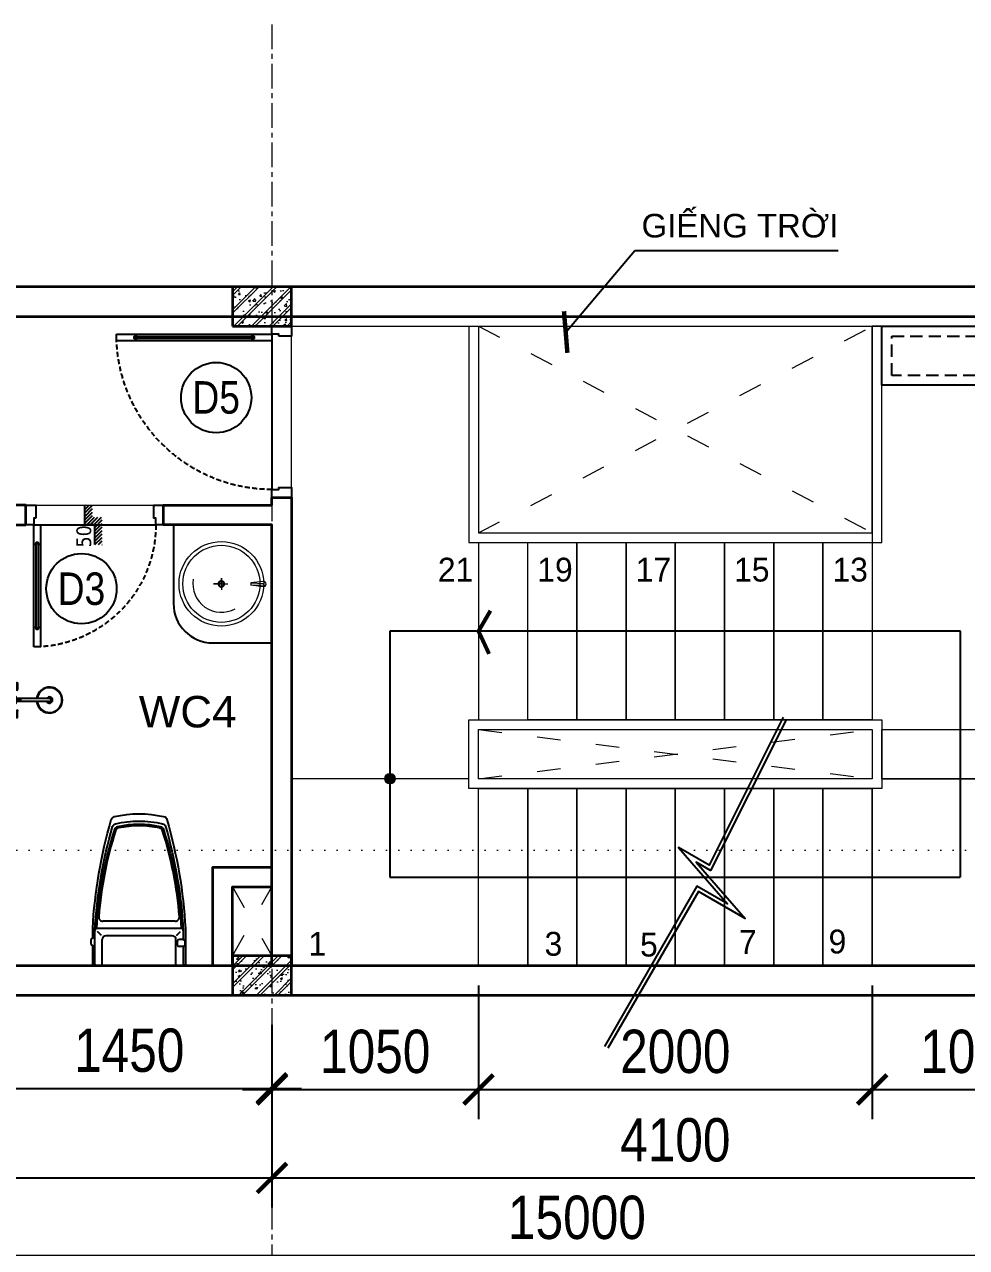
# Model space of a CAD drawing. Header units: inches. Extents: x 236662 to 497023, y -248575 to 81795.
# Drawn here: x 296437 to 301224, y -36522 to -30306 of the extents above; entities that cross this region are included whole.
import ezdxf
from ezdxf.enums import TextEntityAlignment as Align

# ---------------------------------------------------------------- set-up
doc = ezdxf.new("R2010")
doc.units = ezdxf.units.IN
doc.header["$LTSCALE"] = 10
doc.header["$MEASUREMENT"] = 0
for name, pattern in [('ACAD_ISO03W100', [30, 12, -18]), ('CENTER', [2, 1.25, -0.25, 0.25, -0.25]), ('CENTER2', [1.125, 0.75, -0.125, 0.125, -0.125]), ('DASHED2', [0.375, 0.25, -0.125]), ('DOT2', [0.125, 0, -0.125]), ('HIDDEN', [0.375, 0.25, -0.125])]:
    doc.linetypes.add(name, pattern=pattern)
for name, color, linetype in [('01. HP_TEXT', 9, 'Continuous'), ('04. HP_CUA', 153, 'Continuous'), ('07. HP_KY HIEU', 43, 'Continuous'), ('07. HP_KY HIEU @ 1', 43, 'Continuous'), ('08. HP_DIM', 118, 'Continuous'), ('10. HP_VAT DUNG 1', 144, 'Continuous'), ('TEXT', 2, 'Continuous'), ('truc', 2, 'CENTER2')]:
    doc.layers.add(name, color=color, linetype=linetype)
for name, color, linetype, lineweight in [('02. HP_BE TONG', 1, 'Continuous', 35), ('03. HP_TUONG', 2, 'Continuous', 35), ('05. HP_TRUC', 251, 'CENTER', 5), ('06. HP_THAY 1', 134, 'Continuous', 15), ('06. HP_THAY 2', 147, 'Continuous', 13), ('09_HP_HATCH', 8, 'Continuous', 5), ('14. HP_OPENING', 250, 'ACAD_ISO03W100', 5), ('GHICHU', 7, 'Continuous', 9), ('N KHUAT', 8, 'Continuous', 5), ('net-025', 3, 'Continuous', 25)]:
    doc.layers.add(name, color=color, linetype=linetype, lineweight=lineweight)
doc.styles.add('AVO', font='VAVOB.TTF')
doc.styles.get("Standard").update_dxf_attribs({"font": 'arial.ttf'})
doc.styles.add('Tahoma', font='tahoma.ttf')
doc.styles.add('TEXT (none)', font='arial.ttf')
doc.styles.add('text2', font='VHELVCN.TTF')
doc.styles.add('TEXTS', font='VHELVCN.TTF')
doc.styles.add('TITLE', font='VHELVCN.TTF')
doc.dimstyles.new('AL-100', dxfattribs={"dimtxt": 220, "dimasz": 150, "dimexe": 150, "dimexo": 150, "dimgap": 80, "dimtad": 1, "dimdec": 0, "dimzin": 9, "dimtxsty": 'text2', "dimblk": 'ARCHTICK', "dimcen": 1, "dimdle": 150, "dimclrd": 256, "dimclre": 256, "dimclrt": 7, "dimadec": 0, "dimazin": 0, "dimtfac": 1, "dimtdec": 0, "dimtix": 1, "dimtmove": 2, "dimatfit": 3, "dimldrblk": 'ARCHTICK', "dimfxl": 1, "dimtolj": 1, "dimtzin": 0, "dimlwd": -1, "dimlwe": -1, "dimarcsym": 0})

# ---------------------------------------------------------------- blocks, each defined once
blk = doc.blocks.new('_ArchTick')
at = {"color": 0, "linetype": 'ByBlock', "const_width": 0.15}
blk.add_lwpolyline([(-0.5, -0.5), (0.5, 0.5)], dxfattribs=at)
blk = doc.blocks.new('*D125')
at = {"layer": '08. HP_DIM', "transparency": 16777216}
for p, q in [((292244.5032326232, -35389.22710540956), (292244.5032326232, -36712.14183849304)), ((307244.5032326232, -35389.22710540956), (307244.5032326232, -36712.14183849304)), ((292094.5032326232, -36562.14183849304), (307394.5032326232, -36562.14183849304))]:
    blk.add_line(p, q, dxfattribs=at)
at = {"layer": 'Defpoints', "color": 0, "transparency": 16777216}
for p in [(292244.5032326232, -35239.22710540956), (307244.5032326232, -35239.22710540956), (307244.5032326232, -36562.14183849304)]:
    blk.add_point(p, dxfattribs=at)
at = {"layer": '08. HP_DIM', "transparency": 16777216, "xscale": 150, "yscale": 150, "zscale": 150, "rotation": 180}
blk.add_blockref('_ArchTick', (292244.5032326232, -36562.14183849304), dxfattribs=at)
at = {"layer": '08. HP_DIM', "transparency": 16777216, "xscale": 150, "yscale": 150, "zscale": 150}
blk.add_blockref('_ArchTick', (307244.5032326232, -36562.14183849304), dxfattribs=at)
at = {"layer": '08. HP_DIM', "color": 7, "transparency": 16777216, "insert": (299244.5032326173, -36369.79517182638), "char_height": 220, "attachment_point": 5, "style": 'text2'}
blk.add_mtext('\\A1;15000', dxfattribs=at)
blk = doc.blocks.new('*D126')
at = {"layer": '08. HP_DIM', "transparency": 16777216}
for p, q in [((296244.5032326233, -35239.22710540955), (296244.5032326233, -35862.74854859889)), ((297694.5032326173, -35389.22710540956), (297694.5032326173, -35862.74854859889)), ((296094.5032326233, -35712.74854859889), (297844.5032326173, -35712.74854859889))]:
    blk.add_line(p, q, dxfattribs=at)
at = {"layer": 'Defpoints', "color": 0, "transparency": 16777216}
for p in [(296244.5032326233, -35089.22710540955), (297694.5032326173, -35239.22710540956), (297694.5032326173, -35712.74854859889)]:
    blk.add_point(p, dxfattribs=at)
at = {"layer": '08. HP_DIM', "transparency": 16777216, "xscale": 150, "yscale": 150, "zscale": 150, "rotation": 180}
blk.add_blockref('_ArchTick', (296244.5032326233, -35712.74854859889), dxfattribs=at)
at = {"layer": '08. HP_DIM', "transparency": 16777216, "xscale": 150, "yscale": 150, "zscale": 150}
blk.add_blockref('_ArchTick', (297694.5032326173, -35712.74854859889), dxfattribs=at)
at = {"layer": '08. HP_DIM', "color": 7, "transparency": 16777216, "insert": (296969.5032326203, -35520.40188193222), "char_height": 220, "attachment_point": 5, "style": 'text2'}
blk.add_mtext('\\A1;1450', dxfattribs=at)
blk = doc.blocks.new('*D127')
at = {"layer": '08. HP_DIM', "transparency": 16777216}
for p, q in [((298744.5032326232, -35189.22710540956), (298744.5032326232, -35868.63282264998)), ((297694.5032326173, -35389.22710540956), (297694.5032326173, -35868.63282264998)), ((297544.5032326173, -35718.63282264998), (298894.5032326232, -35718.63282264998))]:
    blk.add_line(p, q, dxfattribs=at)
at = {"layer": 'Defpoints', "color": 0, "transparency": 16777216}
for p in [(298744.5032326232, -35039.22710540956), (297694.5032326173, -35239.22710540956), (298744.5032326232, -35718.63282264998)]:
    blk.add_point(p, dxfattribs=at)
at = {"layer": '08. HP_DIM', "transparency": 16777216, "xscale": 150, "yscale": 150, "zscale": 150, "rotation": 180}
blk.add_blockref('_ArchTick', (297694.5032326173, -35718.63282264998), dxfattribs=at)
at = {"layer": '08. HP_DIM', "transparency": 16777216, "xscale": 150, "yscale": 150, "zscale": 150}
blk.add_blockref('_ArchTick', (298744.5032326232, -35718.63282264998), dxfattribs=at)
at = {"layer": '08. HP_DIM', "color": 7, "transparency": 16777216, "insert": (298219.5032326203, -35526.28615598332), "char_height": 220, "attachment_point": 5, "style": 'text2'}
blk.add_mtext('\\A1;1050', dxfattribs=at)
blk = doc.blocks.new('zcsadsdasd3')
at = {"layer": '05. HP_TRUC', "ltscale": 10}
for p, q in [((-9550, 4933.409762228832), (-9550, -1554.212249578624)), ((-15929.59508882673, 3599.999999999993), (1239.071195264813, 3599.999999999993)), ((-15929.59508882673, -7.275957614183426e-12), (1239.071195264813, 0))]:
    blk.add_line(p, q, dxfattribs=at)
blk = doc.blocks.new('*D148')
at = {"layer": '08. HP_DIM', "transparency": 16777216}
for p, q in [((298744.5032326232, -35189.22710540956), (298744.5032326232, -35868.63282265002)), ((300744.5032326232, -35189.22710540956), (300744.5032326232, -35868.63282265002)), ((298594.5032326232, -35718.63282265002), (300894.5032326232, -35718.63282265002))]:
    blk.add_line(p, q, dxfattribs=at)
at = {"layer": 'Defpoints', "color": 0, "transparency": 16777216}
for p in [(298744.5032326232, -35039.22710540956), (300744.5032326232, -35039.22710540956), (300744.5032326232, -35718.63282265002)]:
    blk.add_point(p, dxfattribs=at)
at = {"layer": '08. HP_DIM', "transparency": 16777216, "xscale": 150, "yscale": 150, "zscale": 150, "rotation": 180}
blk.add_blockref('_ArchTick', (298744.5032326232, -35718.63282265002), dxfattribs=at)
at = {"layer": '08. HP_DIM', "transparency": 16777216, "xscale": 150, "yscale": 150, "zscale": 150}
blk.add_blockref('_ArchTick', (300744.5032326232, -35718.63282265002), dxfattribs=at)
at = {"layer": '08. HP_DIM', "color": 7, "transparency": 16777216, "insert": (299744.5032326232, -35526.28615598335), "char_height": 220, "attachment_point": 5, "style": 'text2'}
blk.add_mtext('\\A1;2000', dxfattribs=at)
blk = doc.blocks.new('*D151')
at = {"layer": '08. HP_DIM', "transparency": 16777216}
for p, q in [((300744.5032326232, -35189.22710540956), (300744.5032326232, -35868.63282265002)), ((301794.5032326232, -35389.22710540955), (301794.5032326232, -35868.63282265002)), ((300594.5032326232, -35718.63282265002), (301944.5032326232, -35718.63282265002))]:
    blk.add_line(p, q, dxfattribs=at)
at = {"layer": 'Defpoints', "color": 0, "transparency": 16777216}
for p in [(300744.5032326232, -35039.22710540956), (301794.5032326232, -35239.22710540955), (301794.5032326232, -35718.63282265002)]:
    blk.add_point(p, dxfattribs=at)
at = {"layer": '08. HP_DIM', "transparency": 16777216, "xscale": 150, "yscale": 150, "zscale": 150, "rotation": 180}
blk.add_blockref('_ArchTick', (300744.5032326232, -35718.63282265002), dxfattribs=at)
at = {"layer": '08. HP_DIM', "transparency": 16777216, "xscale": 150, "yscale": 150, "zscale": 150}
blk.add_blockref('_ArchTick', (301794.5032326232, -35718.63282265002), dxfattribs=at)
at = {"layer": '08. HP_DIM', "color": 7, "transparency": 16777216, "insert": (301269.5032326232, -35526.28615598335), "char_height": 220, "attachment_point": 5, "style": 'text2'}
blk.add_mtext('\\A1;1050', dxfattribs=at)
blk = doc.blocks.new('ádasdzz')
at = {"layer": 'truc', "color": 2, "linetype": 'DOT2', "lineweight": 5, "ltscale": 50}
blk.add_lwpolyline([(450.4282605358167, -644.39876432452), (6833.817897205648, -644.39876432452), (6833.817897205648, -2300.176163937809), (21309.64613677532, -2300.176163937809)], dxfattribs=at)
blk = doc.blocks.new('*D1326')
at = {"layer": '08. HP_DIM', "transparency": 16777216}
for p, q in [((-15000, -3750), (-15000, -5072.914733083511)), ((-9.184850993605149e-15, -3750), (-9.019001566438501e-14, -5072.914733083511)), ((-15150, -4922.914733083511), (149.9999999999999, -4922.914733083511))]:
    blk.add_line(p, q, dxfattribs=at)
at = {"layer": 'Defpoints', "color": 0, "transparency": 16777216}
for p in [(-15000, -3600), (0, -3600), (-8.100516467077986e-14, -4922.914733083511)]:
    blk.add_point(p, dxfattribs=at)
at = {"layer": '08. HP_DIM', "transparency": 16777216, "xscale": 150, "yscale": 150, "zscale": 150, "rotation": 180}
blk.add_blockref('_ArchTick', (-15000, -4922.914733083511), dxfattribs=at)
at = {"layer": '08. HP_DIM', "transparency": 16777216, "xscale": 150, "yscale": 150, "zscale": 150}
blk.add_blockref('_ArchTick', (-8.100516467077986e-14, -4922.914733083511), dxfattribs=at)
at = {"layer": '08. HP_DIM', "color": 7, "transparency": 16777216, "insert": (-8000.000000005879, -4730.568066416832), "char_height": 220, "attachment_point": 5, "style": 'text2'}
blk.add_mtext('\\A1;15000', dxfattribs=at)
blk = doc.blocks.new('COT')
at = {"layer": '09_HP_HATCH'}
h = blk.add_hatch(dxfattribs=at)
h.set_pattern_fill('CHAU-01', color=256, scale=15, pattern_type=2)
h.set_pattern_definition([(49.99999999999999, (-55276.96531282458, -37444.20155818248), (107.589027390113, -9.412820247389266), [11.25, -123.75]), (355, (-55276.96531282458, -37444.20155818248), (-20.81270004195, 112.8288200550018), [9, -99]), (100.4514, (-55267.99956082459, -37444.98595918248), (86.77640725710323, 103.415931309143), [9.5610285, -105.1713168]), (46.18420000000001, (-55276.96531282458, -37414.20155818248), (160.0861572938467, -24.82785214935271), [16.875, -185.625]), (96.6356, (-55263.62480107458, -37416.27055423248), (140.1994058323055, 146.1176806350663), [14.3415432, -157.75695]), (351.1842, (-55276.96531282458, -37414.20155818248), (140.1992917700441, 146.1177901387987), [13.5, -148.5]), (21, (-55261.96531282458, -37421.70155818248), (89.53605781776925, -60.39283359980082), [11.25, -123.75]), (326.0000000000001, (-55261.96531282458, -37421.70155818248), (36.49729978823726, 108.772506757028), [9, -99]), (71.4514, (-55254.50397787458, -37426.73429908248), (126.0333942872235, 48.37957450649286), [9.5610285, -105.1713168]), (37.50000000000001, (-55276.96531282458, -37444.20155818248), (1.8239782975936, 49.93407807469672), [0, -97.8, 0, -100.5, 0, -99.375]), (7.499999999999999, (-55276.96531282458, -37444.20155818248), (39.46043061632229, 59.16175678235403), [0, -57.3, 0, -95.55, 0, -37.875]), (327.5, (-55310.41531282458, -37444.20155818248), (80.07336542586135, -3.383230760156963), [0, -37.5, 0, -117, 0, -155.25]), (317.5, (-55325.41531282458, -37444.20155818248), (87.47792540135794, 15.01574734984766), [0, -48.75, 0, -77.69999999999999, 0, -110.25]), (45, (-55276.96531282458, -37444.20155818248), (-45.07805730064241, 45.07805730064241), []), (45, (-55276.96531282458, -37425.82655818248), (-45.07805730064241, 45.07805730064241), [])])
h.paths.add_polyline_path([(0, -200), (300, -200), (300, 0), (0, 0)])
at = {"layer": '02. HP_BE TONG'}
blk.add_lwpolyline([(0, -200), (300, -200), (300, 0), (0, 0)], close=True, dxfattribs=at)
blk = doc.blocks.new('ádasdwdczxzc')
at = {"layer": '03. HP_TUONG'}
for p in [(-9750, 3599.999999999993), (-9750, 199.9999999999927)]:
    blk.add_blockref('COT', p, dxfattribs=at)
blk = doc.blocks.new('*D1327')
at = {"layer": '08. HP_DIM', "transparency": 16777216}
for p, q in [((-15000, -3750), (-15000, -4678.998856743739)), ((-9550, -3750), (-9550, -4678.998856743739)), ((-15150, -4528.998856743739), (-9400, -4528.998856743739))]:
    blk.add_line(p, q, dxfattribs=at)
at = {"layer": 'Defpoints', "color": 0, "transparency": 16777216}
for p in [(-15000, -3600), (-9550, -3600), (-9550, -4528.998856743739)]:
    blk.add_point(p, dxfattribs=at)
at = {"layer": '08. HP_DIM', "transparency": 16777216, "xscale": 150, "yscale": 150, "zscale": 150, "rotation": 180}
blk.add_blockref('_ArchTick', (-15000, -4528.998856743739), dxfattribs=at)
at = {"layer": '08. HP_DIM', "transparency": 16777216, "xscale": 150, "yscale": 150, "zscale": 150}
blk.add_blockref('_ArchTick', (-9550, -4528.998856743739), dxfattribs=at)
at = {"layer": '08. HP_DIM', "color": 7, "transparency": 16777216, "insert": (-12275, -4336.652190077073), "char_height": 220, "attachment_point": 5, "style": 'text2'}
blk.add_mtext('\\A1;5450', dxfattribs=at)
blk = doc.blocks.new('*D1328')
at = {"layer": '08. HP_DIM', "transparency": 16777216}
for p, q in [((-9550, -3750), (-9550, -4678.998856743739)), ((-5450, -3750), (-5450, -4678.998856743739)), ((-9700, -4528.998856743739), (-5300, -4528.998856743739))]:
    blk.add_line(p, q, dxfattribs=at)
at = {"layer": 'Defpoints', "color": 0, "transparency": 16777216}
for p in [(-9550, -3600), (-5450, -3600), (-5450, -4528.998856743739)]:
    blk.add_point(p, dxfattribs=at)
at = {"layer": '08. HP_DIM', "transparency": 16777216, "xscale": 150, "yscale": 150, "zscale": 150, "rotation": 180}
blk.add_blockref('_ArchTick', (-9550, -4528.998856743739), dxfattribs=at)
at = {"layer": '08. HP_DIM', "transparency": 16777216, "xscale": 150, "yscale": 150, "zscale": 150}
blk.add_blockref('_ArchTick', (-5450, -4528.998856743739), dxfattribs=at)
at = {"layer": '08. HP_DIM', "color": 7, "transparency": 16777216, "insert": (-7500, -4336.652190077073), "char_height": 220, "attachment_point": 5, "style": 'text2'}
blk.add_mtext('\\A1;4100', dxfattribs=at)
blk = doc.blocks.new('Step Symbol - Metric')
h = blk.add_hatch()
h.set_pattern_fill('_USER', color=0, angle=45, style=0, pattern_type=0)
h.set_pattern_definition([(45, (0, 4), (-0.7071067811865475, 0.7071067811865476), [])])
h.paths.add_polyline_path([(8, 0), (8, -3), (-3, -3), (-3, 1), (-8, 1), (-8, 4), (0, 4), (0, 0)])
at = {"color": 0}
blk.add_lwpolyline([(8, 0), (0, 0), (0, 4), (-8, 4)], dxfattribs=at)
blk.add_attdef('Step', (2, 2), '', height=3, dxfattribs=at)
blk = doc.blocks.new('DRFHBTY')
at = {"color": 251, "linetype": 'Continuous', "lineweight": 0}
for p, q in [((1752175.233137491, 23778.0170242161), (1752175.233137491, 23817.25276069845)), ((1752175.233137491, 23817.25276069845), (1752175.233137491, 23744.59399088746)), ((1752175.233137491, 23778.0170242161), (1752175.233137491, 23815.79958491004)), ((1752175.233137491, 23815.79958491004), (1752175.233137491, 23747.50034106351)), ((1752204.316261356, 23778.0170242161), (1752144.695857728, 23778.0170242161)), ((1752175.233137491, 23778.0170242161), (1752204.316261356, 23778.0170242161))]:
    blk.add_line(p, q, dxfattribs=at)
at = {"lineweight": 0}
for p, q in [((1752160.458071289, 23565.38633083125), (1752168.120416972, 23627.93605484618)), ((1752168.120416972, 23627.93605484618), (1752170.965504014, 23563.01702418583)), ((1752180.12559629, 23627.93605484618), (1752168.120416972, 23627.93605484618)), ((1752180.12559629, 23627.93605484618), (1752177.280509248, 23563.01702418583)), ((1752187.787941973, 23565.38633083125), (1752180.12559629, 23627.93605484618)), ((1752170.965504014, 23563.01702418583), (1752175.233137491, 23563.01702418583)), ((1752177.280509248, 23563.01702418583), (1752173.01287577, 23563.01702418583))]:
    blk.add_line(p, q, dxfattribs=at)
for radius in [215.000000030268, 195.8773946630222]:
    blk.add_circle((1752175.233137491, 23778.01702421614), radius, dxfattribs=at)
at = {"color": 251, "lineweight": 0}
blk.add_arc((1752175.233137491, 23778.0170242161), 144.6331586025519, 80.60392721140573, 208.9210297446728, dxfattribs=at)
at = {"color": 251, "linetype": 'Continuous', "lineweight": 0}
for centre, radius, start, end in [((1752174.766371161, 23778.0170242161), 16.24734586698737, 89.17695293566265, 270.8230470643373), ((1752174.766371161, 23778.0170242161), 11.99080336875936, 88.88475239121826, 271.1152476087818), ((1752175.233137491, 23778.0170242161), 16.24734586698737, 269.1769529356626, 90.82304706433732), ((1752175.233137491, 23778.0170242161), 11.99080336875936, 268.8847523912182, 91.11524760878171)]:
    blk.add_arc(centre, radius, start, end, dxfattribs=at)
at = {"lineweight": 0}
for centre, start, end in [((1752174.035388479, 23564.23502360044), 175.1531206494551, 270.368425727409), ((1752174.210624783, 23564.23502360044), 269.631574272591, 4.846879350544869)]:
    blk.add_arc(centre, 13.62604309480715, start, end, dxfattribs=at)
blk = doc.blocks.new('FDGGDFGDFGDFGFD')
at = {"color": 252}
for p, q in [((-179.9999999988941, 204.7499999987194), (-179.9999999988941, -204.7499999986321)), ((-146.7221141288173, 181.8006801813899), (-165.8864265785669, 200.9779275346664)), ((-127.375466094818, 212.849999998667), (-127.375466094818, 193.9499999987893)), ((-5.820766091346741e-11, 178.6499999988882), (-126.8999999992084, 178.6499999988882)), ((-100.3754660949926, 185.8499999988417), (-119.2754660948995, 185.8499999988417)), ((-92.27546609507408, 212.849999998667), (-92.27546609507408, 193.9499999987893)), ((-215.0999999986379, 174.9621921248327), (-215.0999999986379, -174.9621921247744)), ((-144.899999999092, 160.6499999990046), (-144.899999999092, -160.6499999989173)), ((-146.7221141288173, -181.8006801813026), (-165.8864265785669, -200.9779275346082)), ((-5.820766091346741e-11, -178.6499999988009), (-126.8999999992084, -178.6499999988009))]:
    blk.add_line(p, q, dxfattribs=at)
blk.add_lwpolyline([(-100.3754660949926, 220.9499999986147, -0.3819660112501041), (-92.32562137610512, 213.7499999986612), (-9, 213.7499999986612, -0.4142135623730951), (-5.820766091346741e-11, 204.7499999987194), (-5.820766091346741e-11, -204.7499999986321, -0.4142135623730951), (-9, -213.749999998603), (-170.9999999989523, -213.749999998603, -0.0564364370655281), (-673.1661033733981, -128.2105084770883, -0.2718575235499975), (-687.2789320406737, -113.3153966435057, -0.1145472182879914), (-687.1546774774324, 113.3715082927083, -0.2715780745762616), (-673.0457952047, 128.2452921960794, -0.0564225622034206), (-170.9999999989523, 213.7499999986612), (-127.3253108139033, 213.7499999986612, -0.3819660112501042), (-119.2754660948995, 220.9499999986147)], format="xyb", close=True, dxfattribs=at)
blk.add_lwpolyline([(-236.9977625434985, 195.1602102679317), (-236.9978155011195, 195.1602059842553)], close=True, dxfattribs=at)
for centre, radius, start, end in [((-85.00576738244854, -1683.823519866244), 1892.321063672623, 92.87428353285412, 107.6553580714003), ((-85.01164305140264, -1683.781239714037), 1885.078447433602, 94.6245441758121, 107.5276549768078), ((-235.3639867772581, 174.9621921248327), 20.26398677862689, 0, 94.62461857228321), ((-170.9999999989523, 204.7499999987194), 8.999999999941785, 90, 180), ((-126.8999999992084, 160.6499999990046), 17.99999999988357, 90, 180), ((-119.2754660948995, 193.9499999987893), 8.09999999994761, 180, 270), ((-100.3754660949926, 193.9499999987893), 8.09999999994761, 270, 0), ((-652.7832757658907, 100.0560725173855), 20.26398677862689, 107.6553580714003, 167.5058675054793), ((-201.2406712780357, 2.91038304567337e-11), 482.7593287175858, 167.5058675054793, 192.4941324945207), ((-195.5685613050591, -0.5965690602606628), 481.2318084654036, 168.1004920130086, 191.7373468030773), ((-646.6305329012102, 94.45305171996006), 20.26398677862689, 107.5276549768078, 168.1004920130086), ((-652.7832757658907, -100.0560725173273), 20.26398677862689, 192.4941324945207, 252.3446419285997), ((-646.8977398388088, -94.36919424845837), 20.26398677862689, 191.7373468030773, 252.4639596688565), ((-85.00576738244854, 1683.823519866331), 1885.121063672669, 252.4639596688565, 265.3753814277168), ((-85.00576738244854, 1683.823519866331), 1892.321063672623, 252.3446419285997, 267.1257164671459), ((-235.3639867772581, -174.9621921247744), 20.26398677862689, 265.3753814277168, 0), ((-126.8999999992084, -160.6499999989173), 17.99999999988357, 180, 270), ((-170.9999999989523, -204.7499999986321), 8.999999999941785, 180, 270)]:
    blk.add_arc(centre, radius, start, end, dxfattribs=at)
blk = doc.blocks.new('xi bet')
blk.add_lwpolyline([(-4710337.241941481, 6048009.756053608), (-4710167.141941438, 6048009.756053608, 0.4142135623730951), (-4710157.691941437, 6048019.20605361), (-4710157.691941437, 6048449.181053721, 0.4142135623730951), (-4710167.141941438, 6048458.631053723), (-4710254.633843907, 6048458.631053723, 0.3819660112500659), (-4710263.086180864, 6048466.191053727), (-4710282.931180868, 6048466.191053727, 0.3819660112500354), (-4710291.383517826, 6048458.631053723), (-4710337.241941481, 6048458.631053723, 0.0564225622034208), (-4710864.390026588, 6048368.851110508, 0.2715780745762673), (-4710879.20435298, 6048353.233637405, 0.1145472182880022), (-4710879.334820271, 6048115.212387158, 0.2718575235500133), (-4710864.516350166, 6048099.572519729, 0.0564364370655258)], format="xyb", close=True)
at = {"linetype": 'Continuous', "xscale": -1, "rotation": 180}
blk.add_blockref('FDGGDFGDFGDFGFD', (-4710157.691941437, 6048234.193553668), dxfattribs=at)
blk = doc.blocks.new('voisen')
for p, q in [((-0.0006415542447939515, 50.84757387742866), (0.0006415542447939515, 88.57217269286048)), ((0, -108.4472534817178), (0, 108.4472534817178)), ((0.0006415542447939515, 88.57217269286048), (6.288074690091889, 88.57195884146495)), ((6.288074690091889, 88.57195884146495), (6.286791581660509, 50.84736002603313)), ((6.287112358782906, 60.27850972994929), (6.287753912969492, 79.140809137607)), ((6.286791581660509, 50.84736002603313), (-0.0006415542447939515, 50.84757387742866)), ((220.0601598834619, 7.859291424509138), (6.287433139514178, 7.859291424509138)), ((220.0601598836947, -7.859291424509138), (6.287433139630593, -7.859291424276307))]:
    blk.add_line(p, q)
at = {"color": 251}
for p, q in [((6.287753912969492, 79.140809137607), (18.8626201847801, 79.14038143475773)), ((18.8626201847801, 79.14038143475773), (18.86197863059351, 60.27808202710003)), ((18.86256672156742, 77.56851213931805), (44.01228704390815, 77.56765491445549)), ((44.01228704390815, 77.56765491445549), (44.01175560354022, 61.84907207457582)), ((44.01187322178157, 65.30716029932955), (50.29930582636734, 65.30694751063129)), ((44.01217261463171, 74.10959235188784), (50.29960309370654, 74.10937743785325)), ((50.29998477798654, 85.2687655974878), (50.29892626754008, 54.14755935093854)), ((50.29960309370654, 74.10937743785325), (50.29930582636734, 65.30694751063129)), ((50.29945552279241, 69.70816247421317), (57.84437528584385, 69.70790585252689)), ((57.84490454115439, 85.26850897580152), (57.84384603059152, 54.14730272925226)), ((25.14930484077195, 12.57572167733451), (6.287005433114246, 12.57508012314793)), ((18.86197863059351, 60.27808202710003), (6.287112358782906, 60.27850972994929)), ((18.86203209304949, 61.84992929955479), (44.01175560354022, 61.84907207457582)), ((47.1553208163823, 12.57647015718976), (28.2930214087246, 12.57582860300317)), ((53.23188481893158, 6.289243693172466), (53.23231252172263, -6.285622578521725)), ((53.23188481893158, 6.289243693230674), (53.23231252172263, -6.285622578521725)), ((54.48937144613592, 6.289286463521421), (54.48979914886877, -6.285579808230978)), ((56.24180559907109, 6.289346067991573), (56.24223330186214, -6.285520203760825)), ((57.47835316864075, 6.289388126111589), (57.47878087143181, -6.285478145640809)), ((58.25118423538515, 6.289414412050974), (58.25161193817621, -6.285451859759632)), ((58.79215705074603, 6.289432811900042), (58.79258475353708, -6.285433459852356)), ((62.7685760151362, 6.289568060019519), (62.76900371792726, -6.285298211732879)), ((64.21733646688517, 6.289617335831281), (64.21776416967623, -6.285248935921118)), ((65.45388403639663, 6.289659393951297), (65.45431173918769, -6.285206877801102)), ((66.22671510319924, 6.289685679890681), (66.22714280593209, -6.285180591919925)), ((66.76768791856011, 6.289704079681542), (66.76811562129296, -6.285162192070857)), ((66.90817829966545, 6.289708858181257), (66.90860600245651, -6.285157413629349)), ((66.90817829966545, 6.289708858181257), (66.90860600245651, -6.285157413629349)), ((67.08233992918395, 6.289714781800285), (67.0827676319168, -6.285151489952113)), ((67.62331274454482, 6.289733181649353), (67.62374044727767, -6.285133090103045)), ((68.39614381128922, 6.289759467588738), (68.39657151408028, -6.285106804163661)), ((69.63269138080068, 6.289801525708754), (69.63311908359174, -6.285064746101853)), ((71.04778058413649, 6.289849656575825), (71.04820828692755, -6.285016615176573)), ((72.30526721134083, 6.289892426866572), (72.30569491413189, -6.284973844885826)), ((25.15016024635406, -12.57401086622849), (6.287860838638153, -12.57465242035687)), ((18.86203209304949, -61.8467215282144), (44.01175560354022, -61.84586430323543)), ((47.15617622196442, -12.57326238631504), (28.29387681430671, -12.57390394050162)), ((44.01228704396635, -77.5644471430569), (44.01175560354022, -61.84586430323543)), ((50.29998477798654, -85.26555782614741), (50.29892626754008, -54.14435157959815)), ((57.84490454115439, -85.26530120446114), (57.84384603064973, -54.14409495791188)), ((18.86256672156742, -77.56530436797766), (44.01228704396635, -77.5644471430569)), ((44.01187322178157, -65.30395252798917), (50.29930582636734, -65.3037397392909)), ((44.01217261463171, -74.10638458054746), (50.29960309370654, -74.10616966651287)), ((50.29960309370654, -74.10616966651287), (50.29930582636734, -65.3037397392909)), ((50.29945552279241, -69.70495470287278), (57.84437528590206, -69.7046980811865))]:
    blk.add_line(p, q, dxfattribs=at)
for points in [[(-0.001390034041833133, 40.86831538326805), (0.001390034041833133, -40.86831538326805), (6.288823169888929, -40.86810153193073), (6.28604310186347, 40.86852923466358)], [(0, 15.71858284878545), (6.287433139514178, 15.71858284901828), (6.287433139397763, -15.71858284878545), (0, -15.71858284878545)], [(0.0006415542447939515, -88.56896492152009), (6.288074690091889, -88.56875107012456), (6.286791581660509, -50.84415225469274), (-0.0006415542447939515, -50.84436610608827)]]:
    blk.add_lwpolyline(points, close=True)
for points in [[(25.14919791510329, 15.71943824528717), (25.15026717202272, -15.71772743418114), (28.29398373997537, -15.71762050845427), (28.29291448305594, 15.71954517095583)], [(47.15521389071364, 15.72018672514241), (47.15628314763308, -15.7169789543259), (50.29999971558573, -15.71687202859903), (50.29893045866629, 15.72029365081107)], [(53.23188481893158, 6.289243693172466), (53.23231252172263, -6.285622578521725), (72.30569491413189, -6.284973844885826), (72.30526721134083, 6.289892426866572)], [(6.287112358782906, -60.27530195860891), (6.2877539130277, -79.13760136626661), (18.8626201847801, -79.13717366341734), (18.86197863059351, -60.27487425575964)]]:
    blk.add_lwpolyline(points, close=True, dxfattribs=at)
for radius, start, end in [(66.01804796506076, 186.8371411684689, 173.1628588315311), (62.87433139529596, 187.1807557814822, 172.8192442185178), (15.71858284882399, 210.0000000000624, 149.9999999999376), (7.859291424410387, 270, 90)]:
    blk.add_arc((220.0601598835783, 2.328306436538696e-10), radius, start, end)
for start, end in [(23.74226278068156, 53.62996775881427), (306.3739297880124, 336.2616347645368)]:
    blk.add_arc((41.03796263947152, 0.001395804167259485), 15.61738421191358, start, end, dxfattribs=at)
blk.add_ellipse((54.07244465954136, 85.26863728667377), major_axis=(-2.667531965546926, 2.667531965546927), ratio=0.9999999999982435, start_param=5.497753131275358, end_param=11.78093843845494, dxfattribs=at)
at = {"color": 251, "extrusion": (0, 0, -1)}
blk.add_ellipse((54.07138614909491, 54.14743104006629), major_axis=(-2.667531965579067, 2.667531965579067), ratio=0.9999999999741468, start_param=3.927024829521499, end_param=10.21021013670109, dxfattribs=at)
at = {"color": 251}
blk.add_ellipse((54.07138614909491, -54.14422326878412), major_axis=(-0.0001283108443049733, 3.772459881562152), ratio=0.9999999999924211, dxfattribs=at)
at = {"color": 251, "extrusion": (0, 0, -1)}
blk.add_ellipse((54.07244465954136, -85.26542951533338), major_axis=(0.0001283108443049733, -3.772459881562152), ratio=0.9999999999924211, dxfattribs=at)
blk = doc.blocks.new('NOI THAT TANG 3')
at = {"layer": '10. HP_VAT DUNG 1'}
blk.add_lwpolyline([(-9550.000000015134, 2389.99999999968), (-10050.00000001513, 2389.99999999968), (-10050.00000001554, 1990.000000000669, 0.414213562373095), (-9850.000000015541, 1790.000000000669), (-9550.000000015541, 1790.000000000669)], format="xyb", close=True, dxfattribs=at)
at = {"layer": '10. HP_VAT DUNG 1', "extrusion": (0, 0, -1), "xscale": -1, "zscale": -1, "rotation": 270}
blk.add_blockref('DRFHBTY', (-13971.26680442377, -1750084.766371163), dxfattribs=at)
at = {"layer": '10. HP_VAT DUNG 1', "rotation": 0.001236346574016602}
blk.add_blockref('voisen', (-10899.99999999814, 1499.995251471555), dxfattribs=at)
at = {"layer": '10. HP_VAT DUNG 1', "extrusion": (0, 0, -1), "xscale": 1.049999999813735, "yscale": 1.049999999813735, "zscale": -1.049999999813735, "rotation": 270}
blk.add_blockref('xi bet', (-6340420.902104783, -4945515.575661171), dxfattribs=at)
blk = doc.blocks.new('*U282')
at = {"ltscale": 100}
for p, q in [((40.00000000000001, 790.0000000005675), (39.99999999708962, 200.0000000005239)), ((74.99999999708962, 200.0000000007944), (75, 790.0000000008381))]:
    blk.add_line(p, q, dxfattribs=at)
at = {"color": 8, "ltscale": 100}
blk.add_line((39.99999999854481, 100.0000000005239), (829.9999999985885, 99.99999999950523), dxfattribs=at)
at = {"ltscale": 100}
for points in [[(39.99999999854482, 890.0000000005675), (40.00000000000001, 790.0000000005675), (52.50000000000001, 790.000000000809), (52.49999999988359, 800.000000000809), (62.49999999988359, 800.0000000009109), (62.50000000000001, 790.0000000009109), (75, 790.0000000008381), (74.99999999854481, 890.0000000008381)], [(62.49999999708962, 200.0000000008672), (62.49999999720603, 190.0000000008672), (52.49999999720603, 190.0000000007653), (52.49999999708962, 200.0000000007653), (39.99999999708962, 200.0000000005239), (39.99999999854481, 100.0000000005239), (74.99999999854481, 100.0000000008235), (74.99999999708962, 200.0000000007944)], [(49.99999999923966, 65.0000000007276), (39.99999999923966, 65.00000000052387), (39.99999999854481, 100.0000000005239), (-1.455191522836685e-09, 100), (0, 0), (50, 7.275957614183426e-10)], [(869.9999999985303, 100), (829.9999999985885, 99.99999999950523), (829.9999999992833, 64.99999999950523), (819.9999999992833, 64.99999999928696), (820.0000000000437, -7.130438461899757e-10), (870.0000000000437, 0)]]:
    blk.add_lwpolyline(points, close=True, dxfattribs=at)
at = {"color": 8, "ltscale": 100}
blk.add_lwpolyline([(62.49999999988359, 800.0000000009109), (52.49999999988359, 800.000000000809), (52.49999999720603, 190.0000000007653), (62.49999999720603, 190.0000000008672)], close=True, dxfattribs=at)
at = {"color": 8, "linetype": 'HIDDEN', "ltscale": 10}
blk.add_arc((39.99999999854481, 100.0000000005239), 790.0000000000442, 359.9999999999189, 90, dxfattribs=at)
blk = doc.blocks.new('*U33')
at = {"ltscale": 100}
for p, q in [((39.99999999999999, 620.0000000005821), (39.99999999708962, 200.0000000005239)), ((74.99999999708962, 200.0000000007944), (75, 620.0000000008527))]:
    blk.add_line(p, q, dxfattribs=at)
at = {"color": 8, "ltscale": 100}
blk.add_line((39.99999999854481, 100.0000000005239), (659.999999998603, 99.99999999950523), dxfattribs=at)
at = {"ltscale": 100}
for points in [[(39.9999999985448, 720.0000000005821), (39.99999999999999, 620.0000000005821), (52.49999999999999, 620.0000000008235), (52.49999999988358, 630.0000000008235), (62.49999999988358, 630.0000000009254), (62.49999999999999, 620.0000000009254), (75, 620.0000000008527), (74.99999999854481, 720.0000000008527)], [(62.49999999708962, 200.0000000008672), (62.49999999720603, 190.0000000008672), (52.49999999720603, 190.0000000007653), (52.49999999708962, 200.0000000007653), (39.99999999708962, 200.0000000005239), (39.99999999854481, 100.0000000005239), (74.99999999854481, 100.0000000008235), (74.99999999708962, 200.0000000007944)], [(49.99999999923966, 65.0000000007276), (39.99999999923966, 65.00000000052387), (39.99999999854481, 100.0000000005239), (-1.455191522836685e-09, 100), (0, 0), (50, 7.275957614183426e-10)], [(699.9999999985448, 100), (659.999999998603, 99.99999999950523), (659.9999999992979, 64.99999999950523), (649.9999999992979, 64.99999999928696), (650.0000000000582, -7.130438461899757e-10), (700.0000000000582, 0)]]:
    blk.add_lwpolyline(points, close=True, dxfattribs=at)
at = {"color": 8, "ltscale": 100}
blk.add_lwpolyline([(62.49999999988358, 630.0000000009254), (52.49999999988358, 630.0000000008235), (52.49999999720603, 190.0000000007653), (62.49999999720603, 190.0000000008672)], close=True, dxfattribs=at)
at = {"color": 8, "linetype": 'HIDDEN', "ltscale": 10}
blk.add_arc((39.99999999854481, 100.0000000005239), 620.0000000000582, 359.9999999999189, 90, dxfattribs=at)
blk = doc.blocks.new('CUA TANG 3')
at = {"layer": '04. HP_CUA'}
for name, p, xscale, rotation in [('*U282', (5550, -200), -1.000000000000002, 90), ('*U33', (4200.000000001804, -1110.000000005064), -1, 180)]:
    blk.add_blockref(name, p, dxfattribs=dict(at, xscale=xscale, rotation=rotation))
blk = doc.blocks.new('KH-CUA')
at = {"ltscale": 50}
blk.add_circle((0, 0), 162.4793951034614, dxfattribs=at)
at = {"layer": 'TEXT', "ltscale": 50, "style": 'TEXTS'}
for tag, p, height in [('Ñ', (-90.99233867233852, -60.79798299344839), 150), ('1', (33.40946608851664, -100.8418011228496), 80)]:
    blk.add_attdef(tag, p, '', height=height, dxfattribs=at)
blk = doc.blocks.new('mb tang 3')
at = {"layer": '07. HP_KY HIEU'}
h = blk.add_hatch(color=256, dxfattribs=at)
h.dxf.hatch_style = 1
edge = h.paths.add_edge_path()
edge.add_arc((-8950.00000000972, -2500), 25, 0, 360)
at = {"layer": '03. HP_TUONG'}
for points in [[(-15000.00000000041, -2934.999999998632), (-15000, -3600), (0, -3600), (0, 0), (-15000, 0), (-15000.00000000314, -665.0000000000946), (-14900.00000000314, -665.0000000000946), (-14900, -150), (-150, -150), (-150, -3450), (-14900, -3450), (-14900.00000000041, -2934.999999998632)], [(-9549.999999999418, -1109.999999999243), (-9549.999999999418, -1069.999999998545), (-9450.000000014494, -1069.999999998545), (-9450.000000005879, -3450), (-9550.000000005879, -3450), (-9550.000000014028, -1209.999999999243), (-10099.99999999959, -1210.00000000163), (-10099.99999999808, -1109.999999999243)]]:
    blk.add_lwpolyline(points, close=True, dxfattribs=at)
for points in [[(-10799.99999999773, -1210.000000004598), (-10799.9999999982, -1110.000000005472), (-11599.99999999994, -1110.000000005472), (-11600.00000000006, -1210.00000000681), (-11000.00000000017, -1210.000000006694)], [(-10899.99999999133, -3450), (-10899.99999999959, -1210.000000005064), (-10799.99999999773, -1210.000000004598)], [(-9850, -3450.000000001106), (-9850.000000002154, -2950.000000000058), (-9550.000000002154, -2949.999999998778)], [(-9749.999999999302, -3450.000000000698), (-9750.000000001048, -3050.000000000291), (-9550.000000001746, -3049.999999999476)]]:
    blk.add_lwpolyline(points, dxfattribs=at)
at = {"layer": '06. HP_THAY 1'}
for points in [[(-9450, -200), (-5549.999999999767, -199.9999999977299), (-5549.999999999767, -149.9999999977299), (-9450, -150)], [(-8549.99999999575, -2200.000000012398), (-6450.000000001804, -2200.000000012398), (-6450.000000001804, -2550), (-8549.99999999575, -2550)], [(-8499.99999999575, -2250.000000012398), (-6500.000000001804, -2250.000000012398), (-6500.000000001804, -2500), (-8499.99999999575, -2500)]]:
    blk.add_lwpolyline(points, close=True, dxfattribs=at)
for points in [[(-8549.999999995984, -200), (-8549.999999995984, -1300), (-6450.000000001921, -1300), (-6450.000000002037, -200)], [(-8500.000000001804, -200), (-8499.999999995984, -1250), (-6500.000000001921, -1250), (-6500.000000001921, -200)]]:
    blk.add_lwpolyline(points, dxfattribs=at)
at = {"layer": '06. HP_THAY 2'}
for p, q in [((-9450.000000014494, -1069.999999998545), (-9450, -200.0000000000073)), ((-8500.00000000262, -1300), (-8500.000000007742, -2200.000000012398))]:
    blk.add_line(p, q, dxfattribs=at)
for points in [[(-6450.000000001804, -2250), (-5550.000000001804, -2250), (-5550.000000001804, -200), (-6500.000000001804, -200), (-6500.000000001804, -2199.999999987602), (-6450.000000001804, -2199.999999987602)], [(-10799.9999999982, -1110.000000005472), (-10099.99999999959, -1110.000000005472), (-10099.99999999959, -1210.00000000163), (-10799.9999999982, -1210.00000000163)], [(-8250.000000001804, -2200), (-8250.000000001804, -1300), (-8000.000000001804, -1300), (-8000.000000001804, -2200)], [(-8000.000000001804, -2200), (-8000.000000001804, -1300), (-7750.000000001804, -1300), (-7750.000000001804, -2200)], [(-7750.000000001804, -2200), (-7750.000000001804, -1300), (-7500.000000001804, -1300), (-7500.000000001804, -2200)], [(-7500.000000001804, -2200), (-7500.000000001804, -1300), (-7250.000000001804, -1300), (-7250.000000001804, -2200)], [(-7250.000000001804, -2200), (-7250.000000001804, -1300), (-7000.000000001804, -1300), (-7000.000000001804, -2200)], [(-7000.000000001804, -2200), (-7000.000000001804, -1300), (-6750.000000001804, -1300), (-6750.000000001804, -2200)], [(-6750.000000001804, -2199.999999987602), (-6750.000000001804, -1299.999999987602), (-6500.000000001804, -1299.999999987602), (-6500.000000001804, -2199.999999987602)], [(-6450.000000001804, -2250), (-5550.000000001804, -2250), (-5550.000000001804, -2500), (-6450.000000001804, -2500)], [(-8500.000000001804, -3450), (-8500.000000001804, -2550), (-8250.000000001804, -2550), (-8250.000000001804, -3450)], [(-8250.000000001804, -3450), (-8250.000000001804, -2550), (-8000.000000001804, -2550), (-8000.000000001804, -3450)], [(-8000.000000001804, -3450), (-8000.000000001804, -2550), (-7750.000000001804, -2550), (-7750.000000001804, -3450)], [(-7750.000000001804, -3450), (-7750.000000001804, -2550), (-7500.000000001804, -2550), (-7500.000000001804, -3450)], [(-7500.000000001804, -3450), (-7500.000000001804, -2550), (-7250.000000001804, -2550), (-7250.000000001804, -3450)], [(-7250.000000001804, -3450), (-7250.000000001804, -2550), (-7000.000000001804, -2550), (-7000.000000001804, -3450)], [(-7000.000000001804, -3450), (-7000.000000001804, -2550), (-6750.000000001804, -2550), (-6750.000000001804, -3450)], [(-6750.000000001804, -3450), (-6750.000000001804, -2550), (-6500.000000001804, -2550), (-6500.000000001804, -3450)]]:
    blk.add_lwpolyline(points, close=True, dxfattribs=at)
for points in [[(-8550.00000000582, -2500), (-9450.00000000582, -2500), (-9450.00000000582, -3450.000000000233), (-8500.00000000582, -3450.000000000233), (-8500.00000000582, -2550.000000000233)], [(-6450.000000001804, -2500), (-5550.000000001804, -2500), (-5550.000000001804, -3450), (-6500.000000001804, -3450), (-6500.000000001804, -2550)], [(-6450.000000001804, -2500), (-6450.000000001804, -2550), (-6500.000000001804, -2550)]]:
    blk.add_lwpolyline(points, dxfattribs=at)
at = {"layer": '07. HP_KY HIEU', "linetype": 'DASHED2'}
blk.add_lwpolyline([(-8949.999999999593, -1750), (-8950.00000001752, -3000), (-6050.000000001804, -3000), (-6050.000000001804, -1750)], close=True, dxfattribs=at)
at = {"layer": '07. HP_KY HIEU'}
for points in [[(-6951.72359216708, -2187.263058645301), (-7328.084569587547, -2939.139393523801), (-7483.278209128126, -2849.538303958543), (-7234.875870234973, -3136.101548799023), (-7390.069509775669, -3046.500459233765), (-7859.790131135553, -3860.080440791906)], [(-6935.002847431286, -2196.916785119567), (-7321.017551325902, -2965.513864733919), (-7393.440460922953, -2923.700478382583), (-7145.0381220298, -3210.263723223063), (-7383.002491514024, -3072.874930443882), (-7843.069386399642, -3869.734167266171)]]:
    blk.add_lwpolyline(points, dxfattribs=at)
blk.add_circle((-8950.00000000972, -2500), 25, dxfattribs=at)
at = {"layer": '14. HP_OPENING'}
for p, q in [((-8499.99999999575, -200), (-6500.000000001921, -1250)), ((-8499.999999995984, -1250), (-6500.000000001804, -200)), ((-8499.99999999575, -2250.000000012398), (-6500.000000001804, -2500)), ((-8499.99999999575, -2500), (-6500.000000001804, -2250.000000012398)), ((-9750.000000001048, -3050.000000000291), (-9550, -3400)), ((-9749.999999999534, -3400), (-9550, -3049.999999999476))]:
    blk.add_line(p, q, dxfattribs=at)
at = {"layer": 'N KHUAT', "linetype": 'Continuous', "const_width": 20}
blk.add_lwpolyline([(-8446.403161162336, -1865.525466362538), (-8500.000000007276, -1749.999999998661), (-8439.413970755239, -1646.033781944367)], dxfattribs=at)
at = {"layer": '07. HP_KY HIEU @ 1'}
ref = blk.add_blockref('Step Symbol - Metric', (-10449.99999999866, -1210.000000003143), dxfattribs=dict(at, xscale=-12.50000000000004, yscale=12.50000000000004, zscale=12.5, rotation=90))
ref.add_attrib('Step', '50', (-10468.42209518852, -1324.289420722285), dxfattribs={"layer": '0', "color": 7, "height": 75, "rotation": 90, "style": 'Tahoma'})
at = {"layer": '08. HP_DIM'}
blk.add_blockref('ádasdwdczxzc', (0, -3600), dxfattribs=at)
at = {"layer": '01. HP_TEXT', "style": 'TEXT (none)'}
blk.add_text('WC4', height=159.8757443933733, dxfattribs=at).set_placement((-10226.3155055219, -2239.083574016229))
at = {"layer": 'GHICHU', "color": 0, "linetype": 'Continuous', "style": 'AVO'}
for s, p in [('21', (-8706.692942437425, -1497.806387135701)), ('19', (-8201.349503221398, -1497.806387135701)), ('17', (-7701.349503227219, -1497.806387135701)), ('15', (-7201.349503227219, -1497.806387135701)), ('13', (-6701.349503227219, -1497.806387135701)), ('1', (-9364.377792368527, -3399.436013758008)), ('3', (-8164.37779236451, -3399.436013753584)), ('5', (-7679.09326687752, -3403.463408092561)), ('7', (-7176.816268086957, -3390.142700167897)), ('9', (-6721.162122751994, -3387.85351097869))]:
    blk.add_text(s, height=121, dxfattribs=at).set_placement(p)
at = {"layer": '08. HP_DIM'}
dim = blk.add_linear_dim(base=(-8.100516467077986e-14, -4922.914733083511), p1=(-15000, -3600), p2=(0, -3600), dimstyle='AL-100', dxfattribs=at)
dim.commit()
dim.dimension.update_dxf_attribs({"geometry": '*D1326', "text_midpoint": (-8000.000000005879, -4730.568066416832), "dimtype": 128})
for base, p1, p2, picture, middle in [((-9550, -4528.998856743739), (-15000, -3600), (-9550, -3600), '*D1327', (-12275, -4336.652190077073)), ((-5450, -4528.998856743739), (-9550, -3600), (-5450, -3600), '*D1328', (-7500, -4336.652190077073))]:
    dim = blk.add_linear_dim(base=base, p1=p1, p2=p2, dimstyle='AL-100', dxfattribs=at)
    dim.commit()
    dim.dimension.update_dxf_attribs({"geometry": picture, "text_midpoint": middle})

msp = doc.modelspace()

# ---------------------------------------------------------------- linework, layer by layer
at = {"layer": '10. HP_VAT DUNG 1'}
msp.add_lwpolyline([(300794.5032326116, -31839.22710540956), (301694.5032326118, -31839.22710540956), (301694.5032326118, -32139.22710540963), (300794.5032326116, -32139.22710540963)], close=True, dxfattribs=at)
at = {"layer": '10. HP_VAT DUNG 1', "linetype": 'DASHED2', "ltscale": 25}
msp.add_lwpolyline([(300844.5032326116, -31889.22710540956), (301644.5032326118, -31889.22710540956), (301644.5032326118, -32089.22710540963), (300844.5032326116, -32089.22710540963)], close=True, dxfattribs=at)

# ---------------------------------------------------------------- block references
msp.add_blockref('mb tang 3', (307244.5032326232, -31639.22710540956))
at = {"layer": '07. HP_KY HIEU'}
ref = msp.add_blockref('KH-CUA', (297411.4507883783, -32202.30694545043, 6.307693845551875), dxfattribs=dict(at, xscale=1.1, yscale=1.1, zscale=1.1))
ref.add_attrib('ENTER', 'D5', dxfattribs={"layer": 'net-025', "color": 0, "height": 165, "style": 'TITLE'}).set_placement((297411.4507883783, -32202.30694545043, 6.307693845551875), align=Align.MIDDLE)
msp.add_blockref('ádasdzz', (288438.1026858474, -32201.30787239855, -6.307693845551875), dxfattribs=at)
at = {"layer": '08. HP_DIM'}
msp.add_blockref('zcsadsdasd3', (307244.5032326232, -35239.22710540955), dxfattribs=at)

# ---------------------------------------------------------------- texts
at = {"layer": '01. HP_TEXT', "style": 'TEXT (none)'}
msp.add_text('GIẾNG TRỜI', height=119.90680829503, dxfattribs=at).set_placement((299573.0191789357, -31388.35362055818))

# ---------------------------------------------------------------- dimensions: what is measured, and where the dimension line sits
at = {"layer": '08. HP_DIM'}
for base, p1, p2, picture, middle in [((298744.5032326232, -35718.63282264998), (297694.5032326173, -35239.22710540956), (298744.5032326232, -35039.22710540956), '*D127', (298219.5032326203, -35526.28615598332)), ((300744.5032326232, -35718.63282265002), (298744.5032326232, -35039.22710540956), (300744.5032326232, -35039.22710540956), '*D148', (299744.5032326232, -35526.28615598335)), ((301794.5032326232, -35718.63282265002), (300744.5032326232, -35039.22710540956), (301794.5032326232, -35239.22710540955), '*D151', (301269.5032326232, -35526.28615598335)), ((297694.5032326173, -35712.74854859889), (296244.5032326233, -35089.22710540955), (297694.5032326173, -35239.22710540956), '*D126', (296969.5032326203, -35520.40188193222))]:
    dim = msp.add_linear_dim(base=base, p1=p1, p2=p2, dimstyle='AL-100', dxfattribs=at)
    dim.commit()
    dim.dimension.update_dxf_attribs({"geometry": picture, "text_midpoint": middle})
dim = msp.add_linear_dim(base=(307244.5032326232, -36562.14183849304), p1=(292244.5032326232, -35239.22710540956), p2=(307244.5032326232, -35239.22710540956), dimstyle='AL-100', dxfattribs=at)
dim.commit()
dim.dimension.update_dxf_attribs({"geometry": '*D125', "text_midpoint": (299244.5032326173, -36369.79517182638), "dimtype": 160})

# ---------------------------------------------------------------- leaders
at = {"layer": '07. HP_KY HIEU'}
msp.add_leader([(299187.4658502832, -31869.08223076405), (299538.6611694404, -31455.01934848661), (300571.2217343053, -31455.01934848661)], dimstyle='AL-100', override={"dimgap": 80, "dimtad": 0}, dxfattribs=at)

# ---------------------------------------------------------------- next in the draw order: block references
at = {"layer": '08. HP_DIM'}
msp.add_blockref('NOI THAT TANG 3', (307244.5032326232, -35239.22710540955), dxfattribs=at)

# ---------------------------------------------------------------- next in the draw order: block references
at = {"layer": '07. HP_KY HIEU'}
ref = msp.add_blockref('KH-CUA', (296726.8532419356, -33173.27503494962), dxfattribs=dict(at, xscale=1.1, yscale=1.1, zscale=1.1))
ref.add_attrib('ENTER', 'D3', dxfattribs={"layer": 'net-025', "color": 0, "height": 165, "style": 'TITLE'}).set_placement((296726.8532419356, -33173.27503494962), align=Align.MIDDLE)
at = {"layer": '08. HP_DIM'}
msp.add_blockref('CUA TANG 3', (292244.5032326232, -31639.22710540956), dxfattribs=at)

doc.saveas('drawing.dxf')
